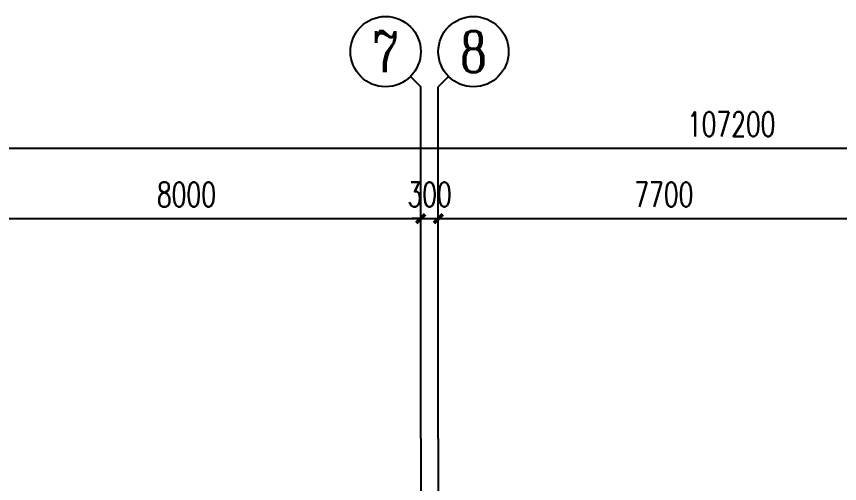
# Model space of a CAD drawing. Extents: x 0 to 2838408, y -923048 to 203859.
# Drawn here: x 2722361 to 2736413, y -328345 to -320375 of the extents above; entities that cross this region are included whole.
import ezdxf
from ezdxf.enums import TextEntityAlignment as Align

# ---------------------------------------------------------------- set-up
doc = ezdxf.new("R2010")
doc.units = 0
doc.header["$LTSCALE"] = 1000
for name, color, linetype in [('AXIS', 3, 'Continuous'), ('AXIS_TEXT', 7, 'Continuous'), ('DOTE', 8, 'Continuous'), ('XREF', 8, 'Continuous')]:
    doc.layers.add(name, color=color, linetype=linetype)
doc.styles.add('_TCH_AXIS', font='COMPLEX', dxfattribs={"bigfont": 'GBCBIG'})
doc.styles.add('A_DIM_T3', font='SIMPLEX', dxfattribs={"width": 0.7, "bigfont": 'HZ'})
doc.styles.add('COMPLEX', font='COMPLEX')
doc.dimstyles.new('_TCH_ARCH&&150', dxfattribs={"dimtxt": 420, "dimasz": 150, "dimexe": 375, "dimexo": 450, "dimgap": 202.5, "dimtad": 1, "dimdec": 0, "dimzin": 0, "dimdsep": 46, "dimtxsty": 'A_DIM_T3', "dimblk": 'ARCHTICK', "dimcen": 0.09, "dimclrt": 7, "dimazin": 2, "dimtfac": 1, "dimtdec": 0, "dimtix": 1, "dimtmove": 2, "dimatfit": 3, "dimfxl": 150, "dimtolj": 1, "dimtzin": 0, "dimarcsym": 0})

# ---------------------------------------------------------------- blocks, each defined once
blk = doc.blocks.new('_ArchTick')
at = {"color": 0, "linetype": 'ByBlock', "const_width": 0.4}
blk.add_lwpolyline([(-0.5, -0.5), (0.5, 0.5)], dxfattribs=at)
blk = doc.blocks.new('*D92')
at = {"layer": 'AXIS', "color": 0, "lineweight": -2, "transparency": 16777216}
for p, q in [((2344917, -327125), (2344917, -322250)), ((2452117, -327125), (2452117, -322250)), ((2344917, -322625), (2452117, -322625))]:
    blk.add_line(p, q, dxfattribs=at)
at = {"layer": 'Defpoints', "color": 0, "transparency": 16777216}
for p in [(2452117, -322625), (2344917, -327575), (2452117, -327575)]:
    blk.add_point(p, dxfattribs=at)
at = {"layer": 'AXIS', "color": 0, "lineweight": -2, "transparency": 16777216, "xscale": 150, "yscale": 150, "zscale": 150, "rotation": 180}
blk.add_blockref('_ArchTick', (2344917, -322625), dxfattribs=at)
at = {"layer": 'AXIS', "color": 0, "lineweight": -2, "transparency": 16777216, "xscale": 150, "yscale": 150, "zscale": 150}
blk.add_blockref('_ArchTick', (2452117, -322625), dxfattribs=at)
at = {"layer": 'AXIS', "color": 7, "transparency": 16777216, "insert": (2398517, -322213), "char_height": 420, "attachment_point": 5, "style": 'A_DIM_T3'}
blk.add_mtext('\\A1;107200', dxfattribs=at)
blk = doc.blocks.new('*D99')
at = {"layer": 'AXIS', "color": 0, "lineweight": -2, "transparency": 16777216}
for p, q in [((2385217, -327125), (2385217, -323450)), ((2393217, -327125), (2393217, -323450)), ((2385217, -323825), (2393217, -323825))]:
    blk.add_line(p, q, dxfattribs=at)
at = {"layer": 'Defpoints', "color": 0, "transparency": 16777216}
for p in [(2393217, -323825), (2385217, -327575), (2393217, -327575)]:
    blk.add_point(p, dxfattribs=at)
at = {"layer": 'AXIS', "color": 0, "lineweight": -2, "transparency": 16777216, "xscale": 150, "yscale": 150, "zscale": 150, "rotation": 180}
blk.add_blockref('_ArchTick', (2385217, -323825), dxfattribs=at)
at = {"layer": 'AXIS', "color": 0, "lineweight": -2, "transparency": 16777216, "xscale": 150, "yscale": 150, "zscale": 150}
blk.add_blockref('_ArchTick', (2393217, -323825), dxfattribs=at)
at = {"layer": 'AXIS', "color": 7, "transparency": 16777216, "insert": (2389217, -323413), "char_height": 420, "attachment_point": 5, "style": 'A_DIM_T3'}
blk.add_mtext('\\A1;8000', dxfattribs=at)
blk = doc.blocks.new('*D100')
at = {"layer": 'AXIS', "color": 0, "lineweight": -2, "transparency": 16777216}
for p, q in [((2393217, -327125), (2393217, -323450)), ((2393517, -327125), (2393517, -323450)), ((2393217, -323825), (2393067, -323825)), ((2393217, -323825), (2393517, -323825)), ((2393517, -323825), (2393667, -323825))]:
    blk.add_line(p, q, dxfattribs=at)
at = {"layer": 'Defpoints', "color": 0, "transparency": 16777216}
for p in [(2393517, -323825), (2393217, -327575), (2393517, -327575)]:
    blk.add_point(p, dxfattribs=at)
at = {"layer": 'AXIS', "color": 0, "lineweight": -2, "transparency": 16777216, "xscale": 150, "yscale": 150, "zscale": 150}
blk.add_blockref('_ArchTick', (2393217, -323825), dxfattribs=at)
at = {"layer": 'AXIS', "color": 0, "lineweight": -2, "transparency": 16777216, "xscale": 150, "yscale": 150, "zscale": 150, "rotation": 180}
blk.add_blockref('_ArchTick', (2393517, -323825), dxfattribs=at)
at = {"layer": 'AXIS', "color": 7, "transparency": 16777216, "insert": (2393367, -323413), "char_height": 420, "attachment_point": 5, "style": 'A_DIM_T3'}
blk.add_mtext('\\A1;300', dxfattribs=at)
blk = doc.blocks.new('*D101')
at = {"layer": 'AXIS', "color": 0, "lineweight": -2, "transparency": 16777216}
for p, q in [((2393517, -327125), (2393517, -323450)), ((2401217, -327125), (2401217, -323450)), ((2393517, -323825), (2401217, -323825))]:
    blk.add_line(p, q, dxfattribs=at)
at = {"layer": 'Defpoints', "color": 0, "transparency": 16777216}
for p in [(2401217, -323825), (2393517, -327575), (2401217, -327575)]:
    blk.add_point(p, dxfattribs=at)
at = {"layer": 'AXIS', "color": 0, "lineweight": -2, "transparency": 16777216, "xscale": 150, "yscale": 150, "zscale": 150, "rotation": 180}
blk.add_blockref('_ArchTick', (2393517, -323825), dxfattribs=at)
at = {"layer": 'AXIS', "color": 0, "lineweight": -2, "transparency": 16777216, "xscale": 150, "yscale": 150, "zscale": 150}
blk.add_blockref('_ArchTick', (2401217, -323825), dxfattribs=at)
at = {"layer": 'AXIS', "color": 7, "transparency": 16777216, "insert": (2397367, -323413), "char_height": 420, "attachment_point": 5, "style": 'A_DIM_T3'}
blk.add_mtext('\\A1;7700', dxfattribs=at)
blk = doc.blocks.new('*D156')
at = {"layer": 'AXIS', "color": 0, "lineweight": -2, "transparency": 16777216}
for p, q in [((2344917, -327125), (2344917, -322250)), ((2452117, -327125), (2452117, -322250)), ((2344917, -322625), (2452117, -322625))]:
    blk.add_line(p, q, dxfattribs=at)
at = {"layer": 'Defpoints', "color": 0, "transparency": 16777216}
for p in [(2452117, -322625), (2344917, -327575), (2452117, -327575)]:
    blk.add_point(p, dxfattribs=at)
at = {"layer": 'AXIS', "color": 0, "lineweight": -2, "transparency": 16777216, "xscale": 150, "yscale": 150, "zscale": 150, "rotation": 180}
blk.add_blockref('_ArchTick', (2344917, -322625), dxfattribs=at)
at = {"layer": 'AXIS', "color": 0, "lineweight": -2, "transparency": 16777216, "xscale": 150, "yscale": 150, "zscale": 150}
blk.add_blockref('_ArchTick', (2452117, -322625), dxfattribs=at)
at = {"layer": 'AXIS', "color": 7, "transparency": 16777216, "insert": (2398517, -322213), "char_height": 420, "attachment_point": 5, "style": 'A_DIM_T3'}
blk.add_mtext('\\A1;107200', dxfattribs=at)
blk = doc.blocks.new('*D163')
at = {"layer": 'AXIS', "color": 0, "lineweight": -2, "transparency": 16777216}
for p, q in [((2385217, -327125), (2385217, -323450)), ((2393217, -327125), (2393217, -323450)), ((2385217, -323825), (2393217, -323825))]:
    blk.add_line(p, q, dxfattribs=at)
at = {"layer": 'Defpoints', "color": 0, "transparency": 16777216}
for p in [(2393217, -323825), (2385217, -327575), (2393217, -327575)]:
    blk.add_point(p, dxfattribs=at)
at = {"layer": 'AXIS', "color": 0, "lineweight": -2, "transparency": 16777216, "xscale": 150, "yscale": 150, "zscale": 150, "rotation": 180}
blk.add_blockref('_ArchTick', (2385217, -323825), dxfattribs=at)
at = {"layer": 'AXIS', "color": 0, "lineweight": -2, "transparency": 16777216, "xscale": 150, "yscale": 150, "zscale": 150}
blk.add_blockref('_ArchTick', (2393217, -323825), dxfattribs=at)
at = {"layer": 'AXIS', "color": 7, "transparency": 16777216, "insert": (2389217, -323413), "char_height": 420, "attachment_point": 5, "style": 'A_DIM_T3'}
blk.add_mtext('\\A1;8000', dxfattribs=at)
blk = doc.blocks.new('*D164')
at = {"layer": 'AXIS', "color": 0, "lineweight": -2, "transparency": 16777216}
for p, q in [((2393217, -327125), (2393217, -323450)), ((2393517, -327125), (2393517, -323450)), ((2393217, -323825), (2393067, -323825)), ((2393217, -323825), (2393517, -323825)), ((2393517, -323825), (2393667, -323825))]:
    blk.add_line(p, q, dxfattribs=at)
at = {"layer": 'Defpoints', "color": 0, "transparency": 16777216}
for p in [(2393517, -323825), (2393217, -327575), (2393517, -327575)]:
    blk.add_point(p, dxfattribs=at)
at = {"layer": 'AXIS', "color": 0, "lineweight": -2, "transparency": 16777216, "xscale": 150, "yscale": 150, "zscale": 150}
blk.add_blockref('_ArchTick', (2393217, -323825), dxfattribs=at)
at = {"layer": 'AXIS', "color": 0, "lineweight": -2, "transparency": 16777216, "xscale": 150, "yscale": 150, "zscale": 150, "rotation": 180}
blk.add_blockref('_ArchTick', (2393517, -323825), dxfattribs=at)
at = {"layer": 'AXIS', "color": 7, "transparency": 16777216, "insert": (2393367, -323413), "char_height": 420, "attachment_point": 5, "style": 'A_DIM_T3'}
blk.add_mtext('\\A1;300', dxfattribs=at)
blk = doc.blocks.new('*D165')
at = {"layer": 'AXIS', "color": 0, "lineweight": -2, "transparency": 16777216}
for p, q in [((2393517, -327125), (2393517, -323450)), ((2401217, -327125), (2401217, -323450)), ((2393517, -323825), (2401217, -323825))]:
    blk.add_line(p, q, dxfattribs=at)
at = {"layer": 'Defpoints', "color": 0, "transparency": 16777216}
for p in [(2401217, -323825), (2393517, -327575), (2401217, -327575)]:
    blk.add_point(p, dxfattribs=at)
at = {"layer": 'AXIS', "color": 0, "lineweight": -2, "transparency": 16777216, "xscale": 150, "yscale": 150, "zscale": 150, "rotation": 180}
blk.add_blockref('_ArchTick', (2393517, -323825), dxfattribs=at)
at = {"layer": 'AXIS', "color": 0, "lineweight": -2, "transparency": 16777216, "xscale": 150, "yscale": 150, "zscale": 150}
blk.add_blockref('_ArchTick', (2401217, -323825), dxfattribs=at)
at = {"layer": 'AXIS', "color": 7, "transparency": 16777216, "insert": (2397367, -323413), "char_height": 420, "attachment_point": 5, "style": 'A_DIM_T3'}
blk.add_mtext('\\A1;7700', dxfattribs=at)
blk = doc.blocks.new('*D220')
at = {"layer": 'AXIS', "color": 0, "lineweight": -2, "transparency": 16777216}
for p, q in [((2344917, -327125), (2344917, -322250)), ((2452117, -327125), (2452117, -322250)), ((2344917, -322625), (2452117, -322625))]:
    blk.add_line(p, q, dxfattribs=at)
at = {"layer": 'Defpoints', "color": 0, "transparency": 16777216}
for p in [(2452117, -322625), (2344917, -327575), (2452117, -327575)]:
    blk.add_point(p, dxfattribs=at)
at = {"layer": 'AXIS', "color": 0, "lineweight": -2, "transparency": 16777216, "xscale": 150, "yscale": 150, "zscale": 150, "rotation": 180}
blk.add_blockref('_ArchTick', (2344917, -322625), dxfattribs=at)
at = {"layer": 'AXIS', "color": 0, "lineweight": -2, "transparency": 16777216, "xscale": 150, "yscale": 150, "zscale": 150}
blk.add_blockref('_ArchTick', (2452117, -322625), dxfattribs=at)
at = {"layer": 'AXIS', "color": 7, "transparency": 16777216, "insert": (2398517, -322213), "char_height": 420, "attachment_point": 5, "style": 'A_DIM_T3'}
blk.add_mtext('\\A1;107200', dxfattribs=at)
blk = doc.blocks.new('*D227')
at = {"layer": 'AXIS', "color": 0, "lineweight": -2, "transparency": 16777216}
for p, q in [((2385217, -327125), (2385217, -323450)), ((2393217, -327125), (2393217, -323450)), ((2385217, -323825), (2393217, -323825))]:
    blk.add_line(p, q, dxfattribs=at)
at = {"layer": 'Defpoints', "color": 0, "transparency": 16777216}
for p in [(2393217, -323825), (2385217, -327575), (2393217, -327575)]:
    blk.add_point(p, dxfattribs=at)
at = {"layer": 'AXIS', "color": 0, "lineweight": -2, "transparency": 16777216, "xscale": 150, "yscale": 150, "zscale": 150, "rotation": 180}
blk.add_blockref('_ArchTick', (2385217, -323825), dxfattribs=at)
at = {"layer": 'AXIS', "color": 0, "lineweight": -2, "transparency": 16777216, "xscale": 150, "yscale": 150, "zscale": 150}
blk.add_blockref('_ArchTick', (2393217, -323825), dxfattribs=at)
at = {"layer": 'AXIS', "color": 7, "transparency": 16777216, "insert": (2389217, -323413), "char_height": 420, "attachment_point": 5, "style": 'A_DIM_T3'}
blk.add_mtext('\\A1;8000', dxfattribs=at)
blk = doc.blocks.new('*D228')
at = {"layer": 'AXIS', "color": 0, "lineweight": -2, "transparency": 16777216}
for p, q in [((2393217, -327125), (2393217, -323450)), ((2393517, -327125), (2393517, -323450)), ((2393217, -323825), (2393067, -323825)), ((2393217, -323825), (2393517, -323825)), ((2393517, -323825), (2393667, -323825))]:
    blk.add_line(p, q, dxfattribs=at)
at = {"layer": 'Defpoints', "color": 0, "transparency": 16777216}
for p in [(2393517, -323825), (2393217, -327575), (2393517, -327575)]:
    blk.add_point(p, dxfattribs=at)
at = {"layer": 'AXIS', "color": 0, "lineweight": -2, "transparency": 16777216, "xscale": 150, "yscale": 150, "zscale": 150}
blk.add_blockref('_ArchTick', (2393217, -323825), dxfattribs=at)
at = {"layer": 'AXIS', "color": 0, "lineweight": -2, "transparency": 16777216, "xscale": 150, "yscale": 150, "zscale": 150, "rotation": 180}
blk.add_blockref('_ArchTick', (2393517, -323825), dxfattribs=at)
at = {"layer": 'AXIS', "color": 7, "transparency": 16777216, "insert": (2393367, -323413), "char_height": 420, "attachment_point": 5, "style": 'A_DIM_T3'}
blk.add_mtext('\\A1;300', dxfattribs=at)
blk = doc.blocks.new('*D229')
at = {"layer": 'AXIS', "color": 0, "lineweight": -2, "transparency": 16777216}
for p, q in [((2393517, -327125), (2393517, -323450)), ((2401217, -327125), (2401217, -323450)), ((2393517, -323825), (2401217, -323825))]:
    blk.add_line(p, q, dxfattribs=at)
at = {"layer": 'Defpoints', "color": 0, "transparency": 16777216}
for p in [(2401217, -323825), (2393517, -327575), (2401217, -327575)]:
    blk.add_point(p, dxfattribs=at)
at = {"layer": 'AXIS', "color": 0, "lineweight": -2, "transparency": 16777216, "xscale": 150, "yscale": 150, "zscale": 150, "rotation": 180}
blk.add_blockref('_ArchTick', (2393517, -323825), dxfattribs=at)
at = {"layer": 'AXIS', "color": 0, "lineweight": -2, "transparency": 16777216, "xscale": 150, "yscale": 150, "zscale": 150}
blk.add_blockref('_ArchTick', (2401217, -323825), dxfattribs=at)
at = {"layer": 'AXIS', "color": 7, "transparency": 16777216, "insert": (2397367, -323413), "char_height": 420, "attachment_point": 5, "style": 'A_DIM_T3'}
blk.add_mtext('\\A1;7700', dxfattribs=at)
blk = doc.blocks.new('_AXISO')
at = {"color": 0}
blk.add_circle((0, 0), 0.5, dxfattribs=at)
at = {"layer": 'AXIS_TEXT', "color": 0, "style": 'COMPLEX', "width": 1.041667}
blk.add_attdef('A', text='', height=0.56, dxfattribs=at).set_placement((-0.25, -0.28), (0.25, -0.28), align=Align.FIT)
blk = doc.blocks.new('*D284')
at = {"layer": 'AXIS', "color": 0, "lineweight": -2, "transparency": 16777216}
for p, q in [((2344917, -327125), (2344917, -322250)), ((2452117, -327125), (2452117, -322250)), ((2344917, -322625), (2452117, -322625))]:
    blk.add_line(p, q, dxfattribs=at)
at = {"layer": 'Defpoints', "color": 0, "transparency": 16777216}
for p in [(2452117, -322625), (2344917, -327575), (2452117, -327575)]:
    blk.add_point(p, dxfattribs=at)
at = {"layer": 'AXIS', "color": 0, "lineweight": -2, "transparency": 16777216, "xscale": 150, "yscale": 150, "zscale": 150, "rotation": 180}
blk.add_blockref('_ArchTick', (2344917, -322625), dxfattribs=at)
at = {"layer": 'AXIS', "color": 0, "lineweight": -2, "transparency": 16777216, "xscale": 150, "yscale": 150, "zscale": 150}
blk.add_blockref('_ArchTick', (2452117, -322625), dxfattribs=at)
at = {"layer": 'AXIS', "color": 7, "transparency": 16777216, "insert": (2398517, -322213), "char_height": 420, "attachment_point": 5, "style": 'A_DIM_T3'}
blk.add_mtext('\\A1;107200', dxfattribs=at)
blk = doc.blocks.new('*D291')
at = {"layer": 'AXIS', "color": 0, "lineweight": -2, "transparency": 16777216}
for p, q in [((2385217, -327125), (2385217, -323450)), ((2393217, -327125), (2393217, -323450)), ((2385217, -323825), (2393217, -323825))]:
    blk.add_line(p, q, dxfattribs=at)
at = {"layer": 'Defpoints', "color": 0, "transparency": 16777216}
for p in [(2393217, -323825), (2385217, -327575), (2393217, -327575)]:
    blk.add_point(p, dxfattribs=at)
at = {"layer": 'AXIS', "color": 0, "lineweight": -2, "transparency": 16777216, "xscale": 150, "yscale": 150, "zscale": 150, "rotation": 180}
blk.add_blockref('_ArchTick', (2385217, -323825), dxfattribs=at)
at = {"layer": 'AXIS', "color": 0, "lineweight": -2, "transparency": 16777216, "xscale": 150, "yscale": 150, "zscale": 150}
blk.add_blockref('_ArchTick', (2393217, -323825), dxfattribs=at)
at = {"layer": 'AXIS', "color": 7, "transparency": 16777216, "insert": (2389217, -323413), "char_height": 420, "attachment_point": 5, "style": 'A_DIM_T3'}
blk.add_mtext('\\A1;8000', dxfattribs=at)
blk = doc.blocks.new('*D292')
at = {"layer": 'AXIS', "color": 0, "lineweight": -2, "transparency": 16777216}
for p, q in [((2393217, -327125), (2393217, -323450)), ((2393517, -327125), (2393517, -323450)), ((2393217, -323825), (2393067, -323825)), ((2393217, -323825), (2393517, -323825)), ((2393517, -323825), (2393667, -323825))]:
    blk.add_line(p, q, dxfattribs=at)
at = {"layer": 'Defpoints', "color": 0, "transparency": 16777216}
for p in [(2393517, -323825), (2393217, -327575), (2393517, -327575)]:
    blk.add_point(p, dxfattribs=at)
at = {"layer": 'AXIS', "color": 0, "lineweight": -2, "transparency": 16777216, "xscale": 150, "yscale": 150, "zscale": 150}
blk.add_blockref('_ArchTick', (2393217, -323825), dxfattribs=at)
at = {"layer": 'AXIS', "color": 0, "lineweight": -2, "transparency": 16777216, "xscale": 150, "yscale": 150, "zscale": 150, "rotation": 180}
blk.add_blockref('_ArchTick', (2393517, -323825), dxfattribs=at)
at = {"layer": 'AXIS', "color": 7, "transparency": 16777216, "insert": (2393367, -323413), "char_height": 420, "attachment_point": 5, "style": 'A_DIM_T3'}
blk.add_mtext('\\A1;300', dxfattribs=at)
blk = doc.blocks.new('*D293')
at = {"layer": 'AXIS', "color": 0, "lineweight": -2, "transparency": 16777216}
for p, q in [((2393517, -327125), (2393517, -323450)), ((2401217, -327125), (2401217, -323450)), ((2393517, -323825), (2401217, -323825))]:
    blk.add_line(p, q, dxfattribs=at)
at = {"layer": 'Defpoints', "color": 0, "transparency": 16777216}
for p in [(2401217, -323825), (2393517, -327575), (2401217, -327575)]:
    blk.add_point(p, dxfattribs=at)
at = {"layer": 'AXIS', "color": 0, "lineweight": -2, "transparency": 16777216, "xscale": 150, "yscale": 150, "zscale": 150, "rotation": 180}
blk.add_blockref('_ArchTick', (2393517, -323825), dxfattribs=at)
at = {"layer": 'AXIS', "color": 0, "lineweight": -2, "transparency": 16777216, "xscale": 150, "yscale": 150, "zscale": 150}
blk.add_blockref('_ArchTick', (2401217, -323825), dxfattribs=at)
at = {"layer": 'AXIS', "color": 7, "transparency": 16777216, "insert": (2397367, -323413), "char_height": 420, "attachment_point": 5, "style": 'A_DIM_T3'}
blk.add_mtext('\\A1;7700', dxfattribs=at)
blk = doc.blocks.new('2F1')
at = {"layer": 'AXIS'}
for p, q in [((2393041, -321399.5), (2393216.7, -321575.2)), ((2393692.5, -321399.5), (2393516.7, -321575.2)), ((2393216.7, -327575.2), (2393216.7, -321575.2)), ((2393516.7, -327575.2), (2393516.7, -321575.2))]:
    blk.add_line(p, q, dxfattribs=at)
at = {"layer": 'DOTE'}
for p, q in [((2393216.7, -327575.2), (2393216.7, -410775.2)), ((2393516.7, -327575.2), (2393516.7, -410775.2))]:
    blk.add_line(p, q, dxfattribs=at)
at = {"layer": 'AXIS'}
ref = blk.add_blockref('_AXISO', (2392616.7, -320975.2), dxfattribs=dict(at, xscale=1200, yscale=1200, zscale=1200))
ref.add_attrib('A', '7', dxfattribs={"layer": 'AXIS_TEXT', "height": 698.9, "style": '_TCH_AXIS'}).set_placement((2392383.8, -321324.7), (2392849.7, -321324.7), align=Align.FIT)
ref = blk.add_blockref('_AXISO', (2394116.7, -320975.2), dxfattribs=dict(at, xscale=1200, yscale=1200, zscale=1200))
ref.add_attrib('A', '8', dxfattribs={"layer": 'AXIS_TEXT', "height": 698.9, "style": '_TCH_AXIS'}).set_placement((2393883.8, -321324.7), (2394349.7, -321324.7), align=Align.FIT)
for p1, p2, distance, picture, middle in [((2344916.7, -327575.2), (2452116.7, -327575.2), 4950, '*D92', (2398516.7, -322212.7)), ((2344916.7, -327575.2), (2452116.7, -327575.2), 4950, '*D156', (2398516.7, -322212.7)), ((2344916.7, -327575.2), (2452116.7, -327575.2), 4950, '*D220', (2398516.7, -322212.7)), ((2344916.7, -327575.2), (2452116.7, -327575.2), 4950, '*D284', (2398516.7, -322212.7)), ((2385216.7, -327575.2), (2393216.7, -327575.2), 3750, '*D99', (2389216.7, -323412.7)), ((2385216.7, -327575.2), (2393216.7, -327575.2), 3750, '*D163', (2389216.7, -323412.7)), ((2385216.7, -327575.2), (2393216.7, -327575.2), 3750, '*D227', (2389216.7, -323412.7)), ((2385216.7, -327575.2), (2393216.7, -327575.2), 3750, '*D291', (2389216.7, -323412.7)), ((2393216.7, -327575.2), (2393516.7, -327575.2), 3750, '*D100', (2393366.7, -323412.7)), ((2393216.7, -327575.2), (2393516.7, -327575.2), 3750, '*D164', (2393366.7, -323412.7)), ((2393216.7, -327575.2), (2393516.7, -327575.2), 3750, '*D228', (2393366.7, -323412.7)), ((2393216.7, -327575.2), (2393516.7, -327575.2), 3750, '*D292', (2393366.7, -323412.7)), ((2393516.7, -327575.2), (2401216.7, -327575.2), 3750, '*D101', (2397366.7, -323412.7)), ((2393516.7, -327575.2), (2401216.7, -327575.2), 3750, '*D165', (2397366.7, -323412.7)), ((2393516.7, -327575.2), (2401216.7, -327575.2), 3750, '*D229', (2397366.7, -323412.7)), ((2393516.7, -327575.2), (2401216.7, -327575.2), 3750, '*D293', (2397366.7, -323412.7))]:
    dim = blk.add_aligned_dim(p1=p1, p2=p2, distance=distance, dimstyle='_TCH_ARCH&&150', dxfattribs=at)
    dim.commit()
    dim.dimension.update_dxf_attribs({"geometry": picture, "text_midpoint": middle})

msp = doc.modelspace()

# ---------------------------------------------------------------- block references
at = {"layer": 'XREF'}
msp.add_blockref('2F1', (336045.8, 0), dxfattribs=at)

doc.saveas('drawing.dxf')
